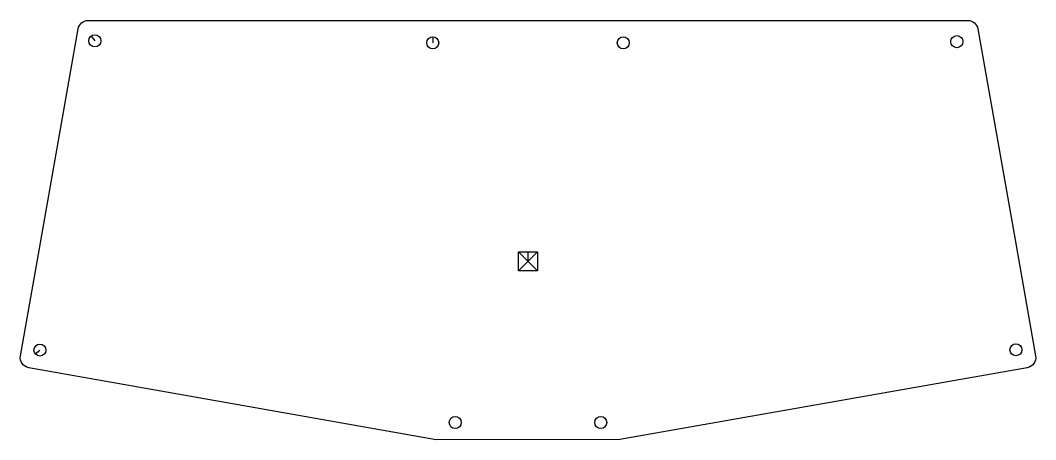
# Model space of a CAD drawing. Header units: millimetres. Extents: x -5 to 290, y -7 to 115.
import ezdxf

# ---------------------------------------------------------------- set-up
doc = ezdxf.new("R2010")
doc.units = ezdxf.units.MM
doc.layers.get('0').update_dxf_attribs({"linetype": 'CONTINUOUS'})

msp = doc.modelspace()

# ---------------------------------------------------------------- linework, layer by layer
for p, q in [((185.94, 115.03), (185.94, 115.06)), ((15.16, 110.5), (16.2, 109.09)), ((114.39, 110.28), (114.39, 108.53)), ((139.33, 42.28), (144.83, 47.78)), ((139.33, 42.28), (139.33, 47.78)), ((139.33, 47.78), (144.83, 47.78)), ((144.83, 42.28), (139.33, 47.78)), ((142.08, 47.78), (142.08, 45.03)), ((144.83, 47.78), (144.83, 42.28)), ((144.83, 42.28), (139.33, 42.28)), ((-1.15, 18.2), (0.24, 19.26))]:
    msp.add_line(p, q)
msp.add_lwpolyline([(14.27, 115.03), (98.22, 115.03), (130.56, 115.03), (132.58, 115.03), (151.58, 115.03), (153.6, 115.03), (269.89, 115.03, -0.363966), (272.84, 112.55), (283.64, 51.32), (289.59, 17.6, -0.414221), (287.15, 14.12), (168.73, -6.76), (115.43, -6.79), (-2.99, 14.09, -0.414213), (-5.43, 17.56), (-0.81, 43.78), (11.32, 112.55, -0.363973)], format="xyb", close=True)
for centre in [(16.2, 109.09), (114.39, 108.53), (169.77, 108.53), (266.72, 108.86), (0.24, 19.26), (283.9, 19.34), (120.93, -1.79), (163.21, -1.79)]:
    msp.add_circle(centre, 1.75)

doc.saveas('drawing.dxf')
